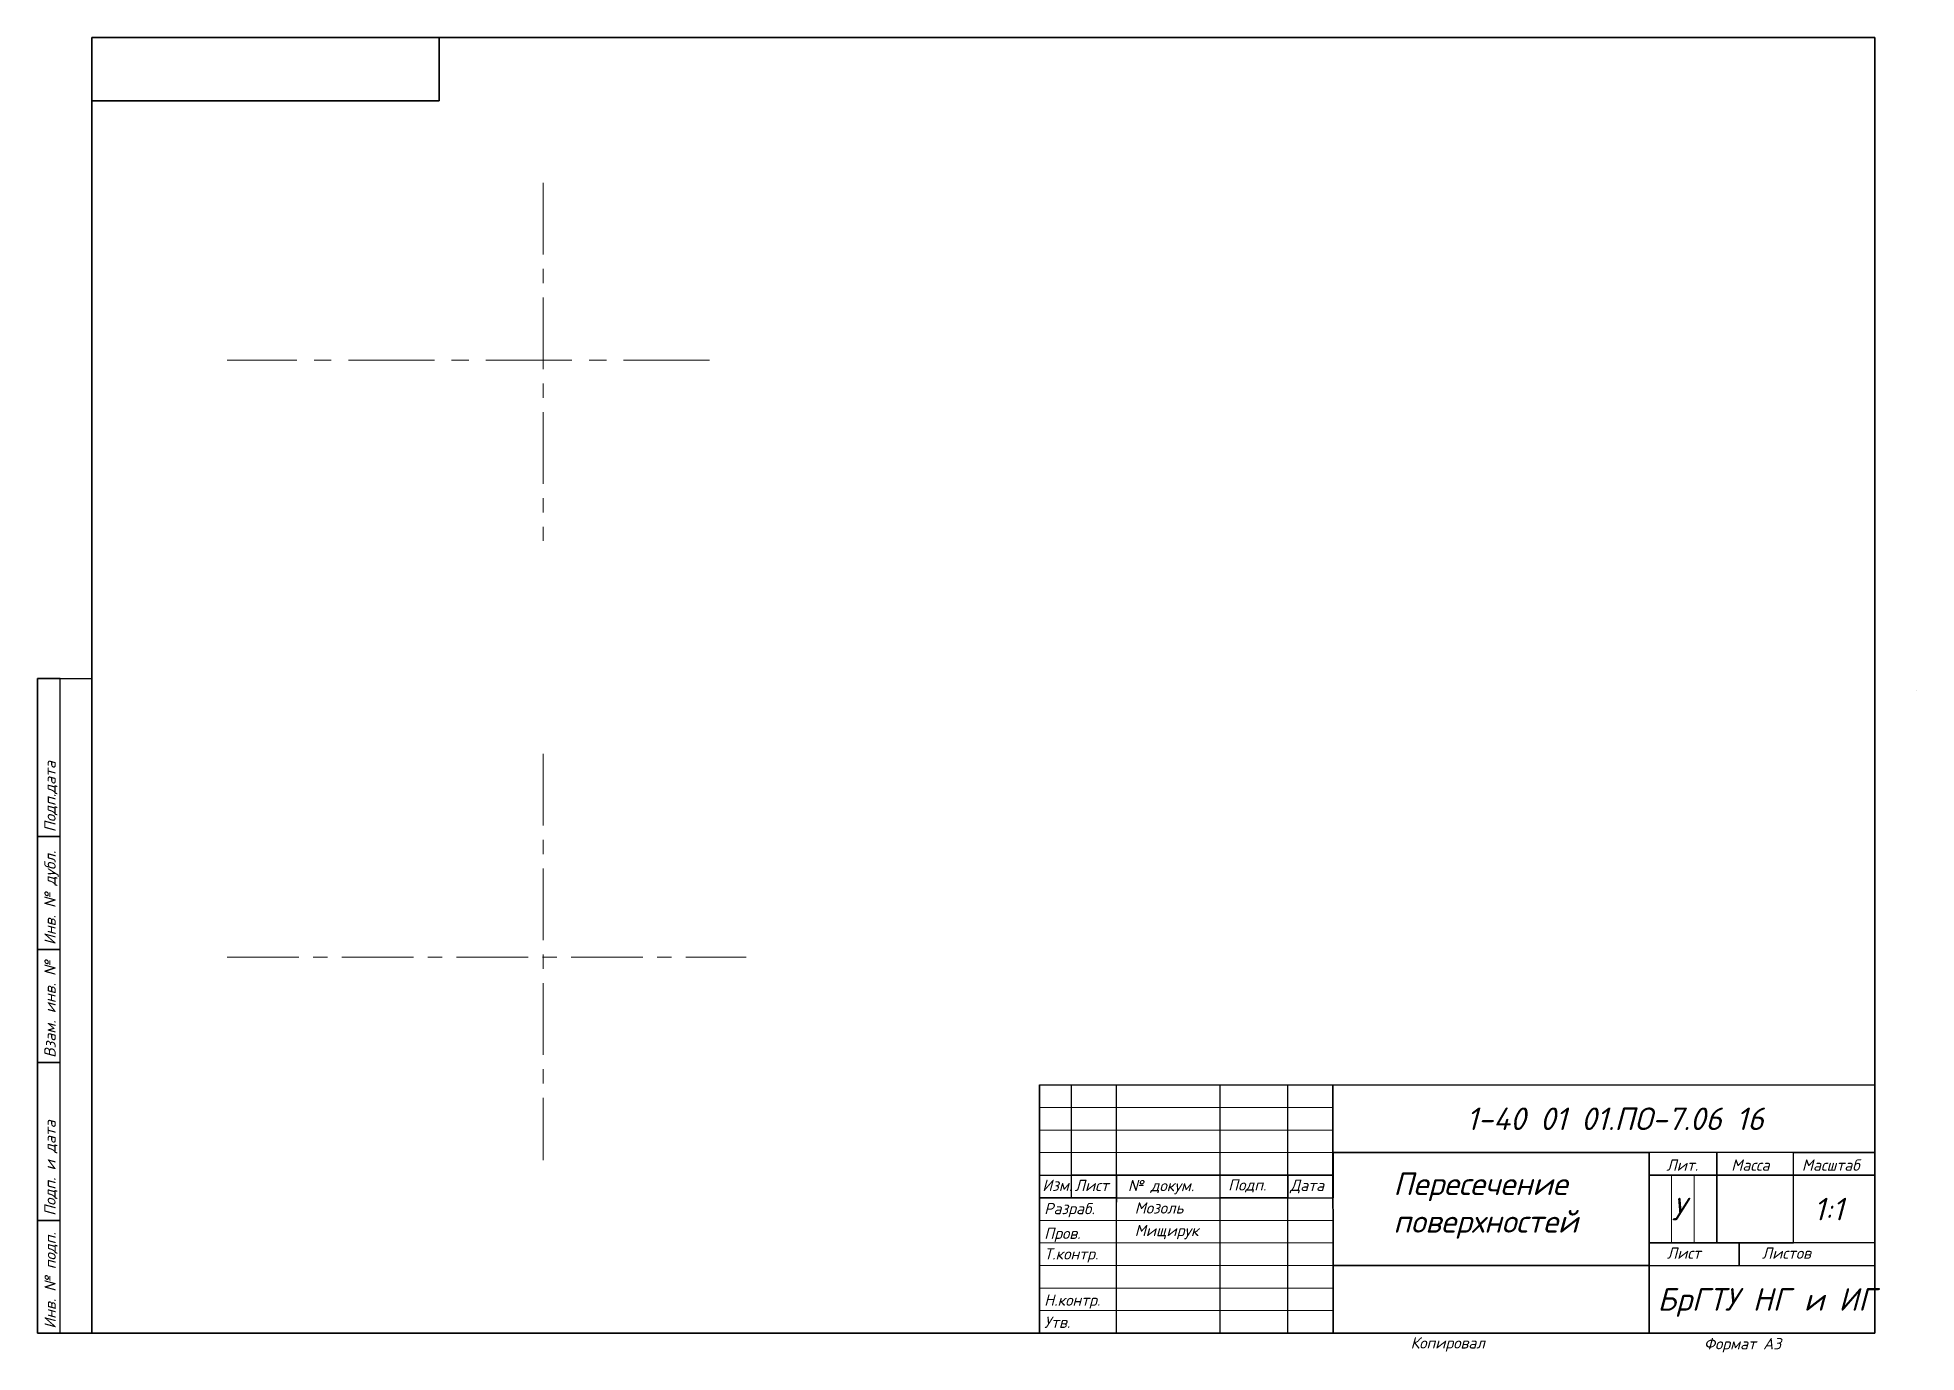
# Paper-space layout 'Лист6' of a CAD drawing. Header units: millimetres. Extents: x -247 to 169, y -127 to 164.
import ezdxf

# ---------------------------------------------------------------- set-up
doc = ezdxf.new("R2010")
doc.units = ezdxf.units.MM
doc.linetypes.add('осевая', pattern=[50.8, 31.75, -6.35, 6.35, -6.35])
doc.layers.add('MD_Видимые', color=7, linetype='Continuous', lineweight=50)
doc.styles.add('2.5мм', font='isocpeur.ttf', dxfattribs={"oblique": 15, "height": 2.5})
doc.styles.get("Standard").update_dxf_attribs({"font": 'isocpeur.ttf', "oblique": 15, "height": 5})

psp = doc.layouts.new('Лист6')

# ---------------------------------------------------------------- linework, layer by layer
for p, q in [((169.21, 19.93), (169.21, 19.93)), ((39.97, -82.55), (39.97, -92.55)), ((109.97, -90.05), (109.97, -85.05)), ((109.97, -85.05), (109.97, -90.05)), ((39.97, -92.55), (39.97, -90.05)), ((39.97, -90.05), (39.97, -92.55)), ((109.97, -87.55), (109.97, -92.55)), ((-8.03, -92.55), (-8.03, -93.55)), ((109.97, -97.55), (109.97, -92.55)), ((109.97, -92.55), (109.97, -102.55)), ((109.97, -92.55), (109.97, -97.55)), ((-8.03, -97.55), (-8.03, -96.05)), ((109.97, -105.05), (109.97, -100.05)), ((109.97, -100.05), (109.97, -105.05)), ((109.97, -107.55), (109.97, -106.21))]:
    psp.add_line(p, q)
at = {"lineweight": 13}
for p, q in [((-25.03, -72.55), (39.97, -72.55)), ((39.97, -77.55), (-25.03, -77.55))]:
    psp.add_line(p, q, dxfattribs=at)
psp.add_lwpolyline([(-235.03, -122.55), (159.97, -122.55), (159.97, 164.45), (-235.03, 164.45)], close=True)
for points in [[(-235.03, 164.45), (-235.03, 150.45)], [(-235.03, 150.45), (-228.03, 150.45), (-158.03, 150.45), (-158.03, 164.45)], [(-247.03, -122.55), (-242.03, -122.55), (-242.03, 22.45)], [(-247.03, -37.55), (-242.03, -37.55), (-242.03, -12.55), (-247.03, -12.55)], [(159.97, -122.55), (159.97, -102.55), (159.97, -33.06)], [(-247.03, -62.55), (-242.03, -62.55)], [(159.97, -67.55), (159.97, -82.55), (39.97, -82.55)], [(159.97, -122.55), (159.97, -67.55)], [(-25.03, -82.55), (-25.03, -87.55), (39.97, -87.55)], [(-25.03, -87.55), (-25.03, -92.55), (39.97, -92.55)], [(-247.03, -97.55), (-242.03, -97.55)]]:
    psp.add_lwpolyline(points)
at = {"lineweight": 30}
psp.add_lwpolyline([(-235.03, -122.55), (-247.03, -122.55), (-247.03, 22.45), (-235.03, 22.45)], dxfattribs=at)
psp.add_lwpolyline([(159.97, -122.55), (-25.03, -122.55), (-25.03, -67.55), (159.97, -67.55)], close=True, dxfattribs=at)
at = {"lineweight": 25}
for points in [[(-25.03, -122.55), (-8.03, -122.55), (-8.03, -67.55)], [(-25.03, -122.55), (14.97, -122.55), (14.97, -67.55)], [(-25.03, -67.55), (-18.03, -67.55), (-18.03, -92.55)], [(-25.03, -67.55), (-25.03, -122.55), (-25.03, -67.55)], [(14.97, -122.55), (29.97, -122.55), (29.97, -67.55)], [(-25.03, -122.55), (109.97, -122.55), (109.97, -82.55)], [(124.97, -102.55), (124.97, -102.55), (124.97, -82.55)], [(141.97, -102.55), (141.97, -87.55), (141.97, -82.55)], [(-25.03, -92.55), (39.97, -92.55), (39.97, -87.55), (-18.03, -87.55), (-18.03, -92.55), (-25.03, -92.55), (-25.03, -87.55), (-18.03, -87.55)], [(159.97, -102.55), (159.97, -87.55), (109.97, -87.55)], [(159.97, -107.55), (159.97, -102.55), (109.97, -102.55)], [(109.97, -107.55), (129.97, -107.55), (129.97, -102.55)], [(39.97, -107.55), (109.97, -107.55), (159.97, -107.55)]]:
    psp.add_lwpolyline(points, dxfattribs=at)
at = {"lineweight": 15}
psp.add_lwpolyline([(39.97, -67.55), (39.97, -122.55)], dxfattribs=at)
at = {"lineweight": 13}
for points in [[(39.97, -82.55), (-25.03, -82.55)], [(-25.03, -92.55), (-25.03, -97.55), (39.97, -97.55)], [(-25.03, -97.55), (-25.03, -102.55), (39.97, -102.55)], [(159.97, -107.55), (39.97, -107.55), (-25.03, -107.55)], [(-25.03, -122.55), (-25.03, -117.55), (39.97, -117.55), (-25.03, -117.55), (-25.03, -112.55), (39.97, -112.55)]]:
    psp.add_lwpolyline(points, dxfattribs=at)
at = {"layer": 'MD_Видимые', "linetype": 'осевая', "lineweight": 13, "ltscale": 0.5}
for p, q in [((-135.03, 132.27), (-135.03, 52.98)), ((-135.03, 5.76), (-135.03, -84.24)), ((-205.03, -39.24), (-90.03, -39.24))]:
    psp.add_line(p, q, dxfattribs=at)
at = {"layer": 'MD_Видимые', "linetype": 'осевая', "lineweight": 13, "ltscale": 0.6}
psp.add_line((-98.16, 92.98), (-205.03, 92.98), dxfattribs=at)
at = {"layer": 'MD_Видимые', "lineweight": 35}
psp.add_line((39.97, -122.48), (39.94, -67.55), dxfattribs=at)
at = {"layer": 'MD_Видимые', "lineweight": 13}
for p, q in [((114.97, -102.55), (114.97, -87.55)), ((119.97, -102.55), (119.97, -87.55))]:
    psp.add_line(p, q, dxfattribs=at)
at = {"layer": 'MD_Видимые', "lineweight": 30}
for points in [[(-247.03, -122.55), (-242.03, -122.55), (-242.03, 22.45), (-247.03, 22.45), (-247.03, -12.55), (-242.03, -12.55), (-247.03, -12.55), (-247.03, -37.55), (-242.03, -37.55), (-247.03, -37.55), (-247.03, -62.55), (-242.03, -62.55), (-247.03, -62.55), (-247.03, -97.55), (-242.03, -97.55), (-247.03, -97.55), (-247.03, -122.55), (-235.03, -122.55), (-235.03, 164.45), (-158.03, 164.45), (-158.03, 150.45), (-235.03, 150.45), (-235.03, 164.45), (159.97, 164.45), (159.97, -122.55), (-235.03, -122.55)], [(-18.03, -67.55), (-18.03, -92.55), (-25.03, -92.55), (-25.03, -87.55), (-18.03, -87.55), (-8.03, -87.55), (-8.03, -92.55), (-18.03, -92.55), (14.97, -92.55), (14.97, -87.55), (-8.03, -87.55), (29.97, -87.55), (29.97, -92.55), (14.97, -92.55), (39.97, -92.55), (39.97, -87.55), (29.97, -87.55)], [(39.97, -82.55), (109.97, -82.55), (109.97, -107.55), (39.97, -107.55), (109.97, -107.55), (109.97, -122.55), (109.97, -107.55), (159.97, -107.55), (159.97, -102.55), (109.97, -102.55), (129.97, -102.55), (129.97, -107.55), (129.97, -102.55), (141.97, -102.55), (141.97, -82.55), (159.97, -82.55), (109.97, -82.55), (109.97, -87.55), (159.97, -87.55), (124.97, -87.55), (124.97, -82.55), (124.97, -102.55), (109.97, -102.55)]]:
    psp.add_lwpolyline(points, dxfattribs=at)

# ---------------------------------------------------------------- texts
at = {"style": '2.5мм', "oblique": 15}
for s, p in [('Подп.дата', (-243.03, -11.55)), ('Инв. № дубл.', (-243.03, -36.55)), ('Взам. инв. №', (-243.03, -61.55)), ('Подп. и дата', (-243.03, -96.55)), ('Инв. № подп.', (-243, -121.55))]:
    psp.add_text(s, height=2.5, rotation=90, dxfattribs=at).set_placement(p)
for s, p in [('Изм.', (-24.45, -91.03)), ('Лист', (-17.26, -91.05))]:
    psp.add_text(s, height=2.5, dxfattribs=at).set_placement(p)
at = {"char_height": 5, "attachment_point": 1}
for s, width, insert in [('1-40 01 01.ПО-7.06 16', 120, (69.52, -72.55)), ('У', 5, (114.97, -92.55)), ('1:1', 18, (146.44, -92.55)), ('БрГТУ НГ и ИГ', 55, (111.85, -112.55))]:
    psp.add_mtext_dynamic_manual_height_columns(s, width=width, gutter_width=25, heights=[0], dxfattribs=dict(at, insert=insert))
at = {"char_height": 2.5, "attachment_point": 1, "style": '2.5мм'}
for s, width, heights, insert in [('Лит.', 15, [0], (113.83, -84.05)), ('Масса', 17, [0], (128.19, -84.05)), ('Масштаб', 18, [0], (143.84, -84.05)), ('\\pxi-3,l4,t3;№^Iдокум.', 23, [2.41], (-7.98, -88.59)), ('Подп.', 15, [0], (16.72, -88.45)), ('Разраб.', 17, [0], (-24.03, -93.69)), ('Мозоль', 23, [0], (-3.97, -93.55)), ('Пров.', 17, [0], (-24.03, -99.16)), ('Мищирук', 23, [0], (-3.97, -98.55)), ('Т.контр.', 16, [0], (-24.03, -103.72)), ('Лист', 20, [0], (113.93, -103.55)), ('Листов', 30, [0], (134.97, -103.55)), ('Н.контр.', 16, [0], (-24.03, -113.96)), ('Утв.', 16, [0], (-24.03, -118.87))]:
    psp.add_mtext_dynamic_manual_height_columns(s, width=width, gutter_width=12.5, heights=heights, dxfattribs=dict(at, insert=insert))
at = {"insert": (30.44, -88.54), "char_height": 2.5, "attachment_point": 1, "style": '2.5мм'}
psp.add_mtext('Дата', dxfattribs=at)
at = {"layer": 'MD_Видимые', "lineweight": -2, "insert": (53.33, -86.94), "char_height": 5, "attachment_point": 1}
psp.add_mtext_dynamic_manual_height_columns('Пересечение поверхностей', width=44.2897, gutter_width=25, heights=[17.32], dxfattribs=at)
at = {"layer": 'MD_Видимые', "char_height": 2.5, "attachment_point": 1, "style": '2.5мм'}
for s, width, insert in [('Копировал', 19.9242, (57.15, -123.44)), ('Формат А3', 48.1256, (122.13, -123.62))]:
    psp.add_mtext_dynamic_manual_height_columns(s, width=width, gutter_width=12.5, heights=[0], dxfattribs=dict(at, insert=insert))

doc.saveas('drawing.dxf')
